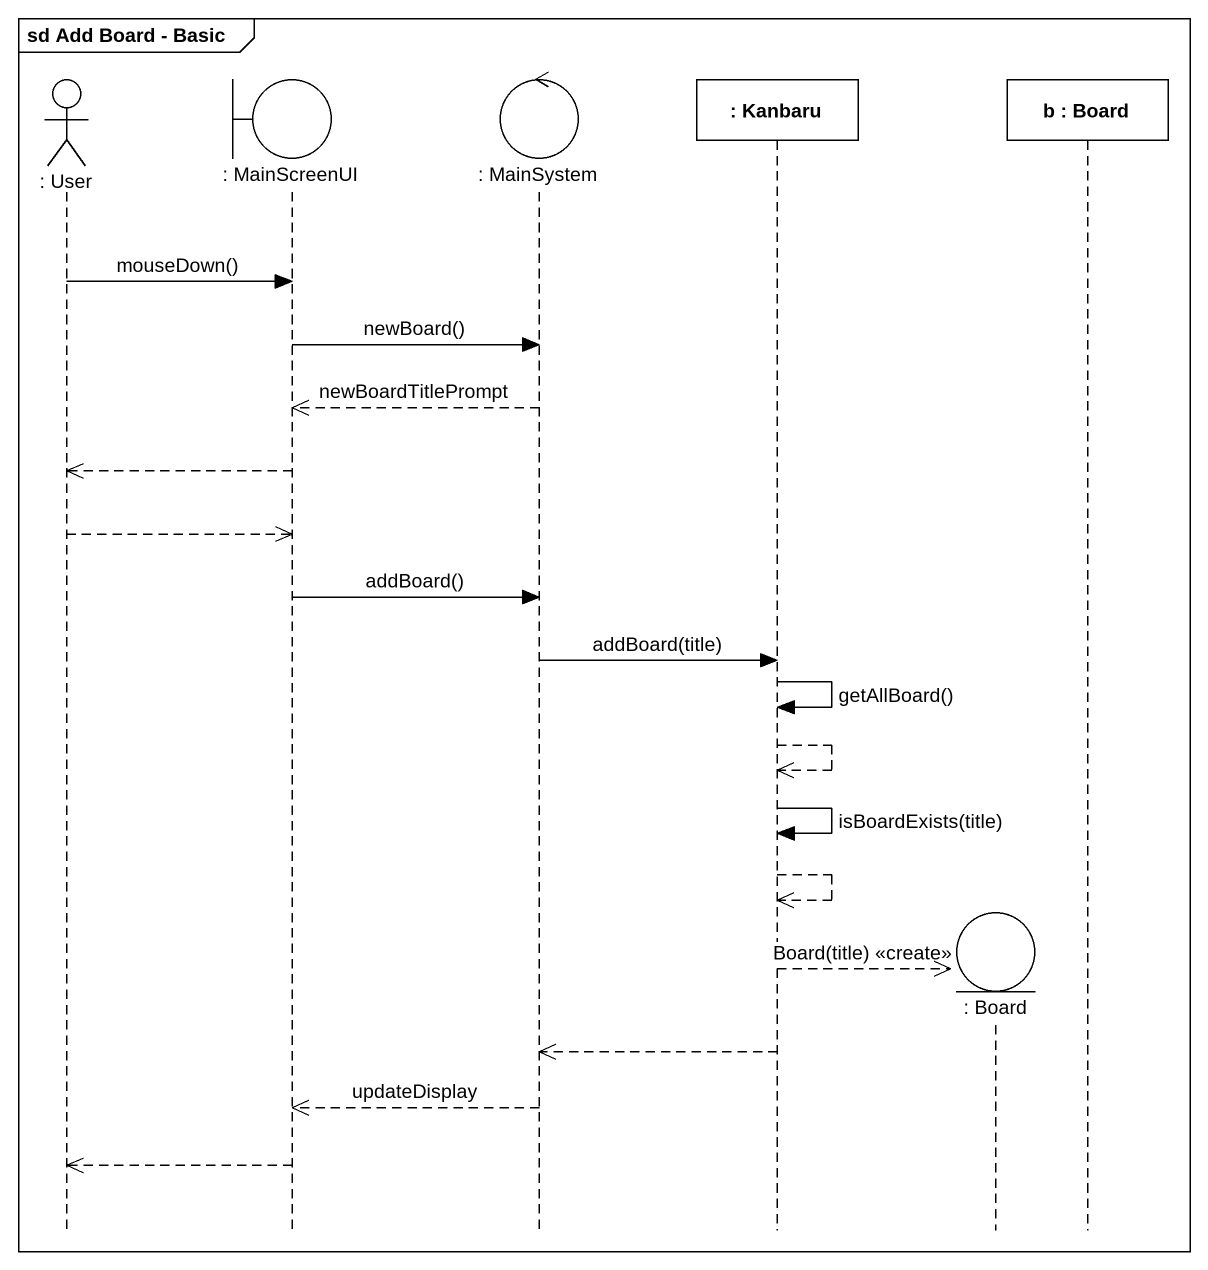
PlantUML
@startuml
mainframe sd Add Board - Basic
hide footbox
actor ": User" as User
boundary ": MainScreenUI" as MainScreenUI
control ": MainSystem" as MainSystem
participant ": Kanbaru" as Kanbaru
entity ": Board" as Board
participant "b : Board" as b_Board

User -> MainScreenUI : mouseDown()
MainScreenUI -> MainSystem : newBoard()
MainSystem -->> MainScreenUI : newBoardTitlePrompt
MainScreenUI -->> User
User -->> MainScreenUI
MainScreenUI -> MainSystem : addBoard()
MainSystem -> Kanbaru : addBoard(title)
Kanbaru -> Kanbaru : getAllBoard()
Kanbaru -->> Kanbaru
Kanbaru -> Kanbaru : isBoardExists(title)
Kanbaru -->> Kanbaru
Kanbaru -->> Board ** : Board(title) <<create>>
Kanbaru -->> MainSystem
MainSystem -->> MainScreenUI : updateDisplay
MainScreenUI -->> User
@enduml
